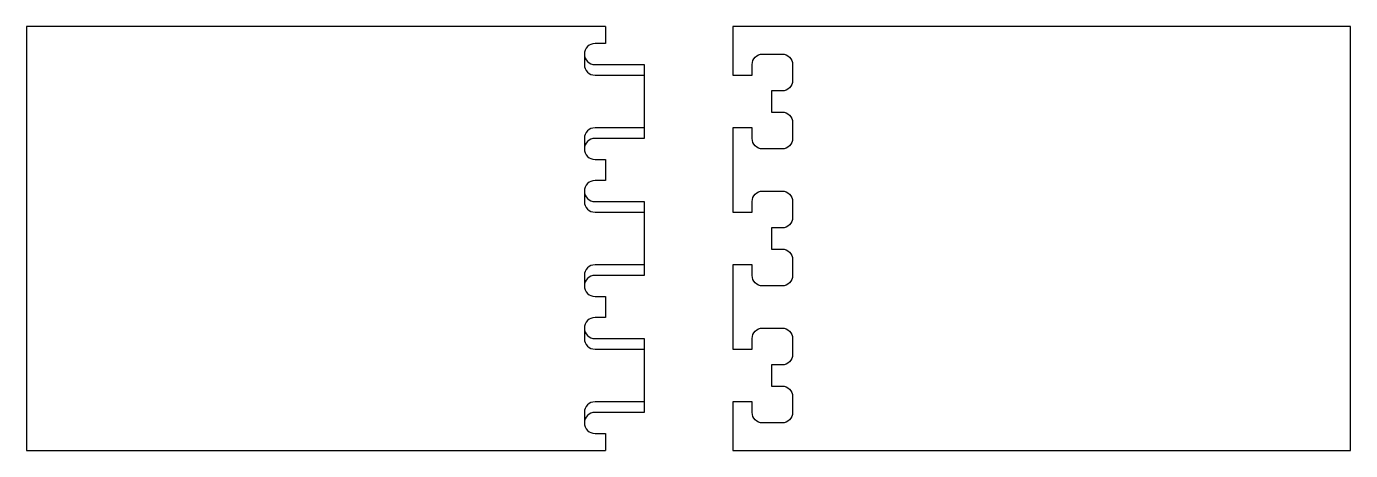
# Model space of a CAD drawing. Extents: x 257 to 771, y 80 to 245.
import ezdxf

# ---------------------------------------------------------------- set-up
doc = ezdxf.new("R2010")
doc.units = 0
doc.layers.add('1', color=7, linetype='CONTINUOUS')

msp = doc.modelspace()

# ---------------------------------------------------------------- linework, layer by layer
at = {"layer": '1', "color": 7, "linetype": 'CONTINUOUS'}
for points in [[(482.01739, 245.20843), (257.0151, 245.20843), (257.0151, 245.20843), (257.0151, 80.20843), (257.0151, 80.20843), (482.01739, 80.20843)], [(531.47537, 80.20843), (771.47537, 80.20843), (771.47537, 80.20843), (771.47537, 245.20843), (771.47537, 245.20843), (531.47537, 245.20843)]]:
    msp.add_lwpolyline(points, dxfattribs=at)
for points in [[(482.01739, 245.20843), (482.01739, 238.55843), (482.01739, 238.55843), (477.91739, 238.55843), (477.917388, 238.558426, 0.414214), (473.817388, 234.458426), (473.817388, 234.458426, 0.414214), (477.917388, 230.358426), (477.91739, 230.35843), (497.0151, 230.35843), (497.0151, 230.35843), (497.0151, 226.25843), (497.0151, 226.25843), (497.0151, 205.75843), (497.0151, 205.75843), (497.0151, 201.65843), (497.0151, 201.65843), (477.91739, 201.65843), (477.917388, 201.658426, 0.414214), (473.817388, 197.558426), (473.817388, 197.558426, 0.414214), (477.917388, 193.458426), (477.91739, 193.45843), (482.01739, 193.45843), (482.01739, 193.45843), (482.01739, 185.25843), (482.01739, 185.25843), (477.91739, 185.25843), (477.917388, 185.258426, 0.414214), (473.817388, 181.158426), (473.817388, 181.158426, 0.414214), (477.917388, 177.058426), (477.91739, 177.05843), (497.0151, 177.05843), (497.0151, 177.05843), (497.0151, 172.95843), (497.0151, 172.95843), (497.0151, 152.45843), (497.0151, 152.45843), (497.0151, 148.35843), (497.0151, 148.35843), (477.91739, 148.35843), (477.917388, 148.358426, 0.414214), (473.817388, 144.258426), (473.817388, 144.258426, 0.414214), (477.917388, 140.158426), (477.91739, 140.15843), (482.01739, 140.15843), (482.01739, 140.15843), (482.01739, 131.95843), (482.01739, 131.95843), (477.91739, 131.95843), (477.917388, 131.958426, 0.414214), (473.817388, 127.858426), (473.817388, 127.858426, 0.414214), (477.917388, 123.758426), (477.91739, 123.75843), (497.0151, 123.75843), (497.0151, 123.75843), (497.0151, 119.65843), (497.0151, 119.65843), (497.0151, 99.15843), (497.0151, 99.15843), (497.0151, 95.05843), (497.0151, 95.05843), (477.91739, 95.05843), (477.917388, 95.058426, 0.414214), (473.817388, 90.958426), (473.817388, 90.958426, 0.414214), (477.917388, 86.858426), (477.91739, 86.85843), (482.01739, 86.85843), (482.01739, 86.85843), (482.01739, 80.20843)], [(482.01739, 245.20843), (482.01739, 238.55843), (482.01739, 238.55843), (477.91739, 238.55843), (477.917388, 238.558426, 0.414214), (473.817388, 234.458426), (473.81739, 234.45843), (473.81739, 230.35843), (473.817388, 230.358426, 0.414214), (477.917388, 226.258426), (477.91739, 226.25843), (497.0151, 226.25843), (497.0151, 226.25843), (497.0151, 205.75843), (497.0151, 205.75843), (477.91739, 205.75843), (477.917388, 205.758426, 0.414214), (473.817388, 201.658426), (473.81739, 201.65843), (473.81739, 197.55843), (473.817388, 197.558426, 0.414214), (477.917388, 193.458426), (477.91739, 193.45843), (482.01739, 193.45843), (482.01739, 193.45843), (482.01739, 185.25843), (482.01739, 185.25843), (477.91739, 185.25843), (477.917388, 185.258426, 0.414214), (473.817388, 181.158426), (473.81739, 181.15843), (473.81739, 177.05843), (473.817388, 177.058426, 0.414214), (477.917388, 172.958426), (477.91739, 172.95843), (497.0151, 172.95843), (497.0151, 172.95843), (497.0151, 152.45843), (497.0151, 152.45843), (477.91739, 152.45843), (477.917388, 152.458426, 0.414214), (473.817388, 148.358426), (473.81739, 148.35843), (473.81739, 144.25843), (473.817388, 144.258426, 0.414214), (477.917388, 140.158426), (477.91739, 140.15843), (482.01739, 140.15843), (482.01739, 140.15843), (482.01739, 131.95843), (482.01739, 131.95843), (477.91739, 131.95843), (477.917388, 131.958426, 0.414214), (473.817388, 127.858426), (473.81739, 127.85843), (473.81739, 123.75843), (473.817388, 123.758426, 0.414214), (477.917388, 119.658426), (477.91739, 119.65843), (497.0151, 119.65843), (497.0151, 119.65843), (497.0151, 99.15843), (497.0151, 99.15843), (477.91739, 99.15843), (477.917388, 99.158426, 0.414214), (473.817388, 95.058426), (473.81739, 95.05843), (473.81739, 90.95843), (473.817388, 90.958426, 0.414214), (477.917388, 86.858426), (477.91739, 86.85843), (482.01739, 86.85843), (482.01739, 86.85843), (482.01739, 80.20843)], [(531.47537, 245.20843), (531.47537, 226.25843), (531.47537, 226.25843), (538.97537, 226.25843), (538.97537, 226.25843), (538.97537, 230.35843), (538.975368, 230.358426, -0.414214), (543.075368, 234.458426), (543.07537, 234.45843), (550.57537, 234.45843), (550.575368, 234.458426, -0.414214), (554.675368, 230.358426), (554.67537, 230.35843), (554.67537, 224.20843), (554.675368, 224.208426, -0.414214), (550.575368, 220.108426), (550.57537, 220.10843), (546.47537, 220.10843), (546.47537, 220.10843), (546.47537, 211.90843), (546.47537, 211.90843), (550.57537, 211.90843), (550.575368, 211.908426, -0.414214), (554.675368, 207.808426), (554.67537, 207.80843), (554.67537, 201.65843), (554.675368, 201.658426, -0.414214), (550.575368, 197.558426), (550.57537, 197.55843), (543.07537, 197.55843), (543.075368, 197.558426, -0.414214), (538.975368, 201.658426), (538.97537, 201.65843), (538.97537, 205.75843), (538.97537, 205.75843), (531.47537, 205.75843), (531.47537, 205.75843), (531.47537, 172.95843), (531.47537, 172.95843), (538.97537, 172.95843), (538.97537, 172.95843), (538.97537, 177.05843), (538.975368, 177.058426, -0.414214), (543.075368, 181.158426), (543.07537, 181.15843), (550.57537, 181.15843), (550.575368, 181.158426, -0.414214), (554.675368, 177.058426), (554.67537, 177.05843), (554.67537, 170.90843), (554.675368, 170.908426, -0.414214), (550.575368, 166.808426), (550.57537, 166.80843), (546.47537, 166.80843), (546.47537, 166.80843), (546.47537, 158.60843), (546.47537, 158.60843), (550.57537, 158.60843), (550.575368, 158.608426, -0.414214), (554.675368, 154.508426), (554.67537, 154.50843), (554.67537, 148.35843), (554.675368, 148.358426, -0.414214), (550.575368, 144.258426), (550.57537, 144.25843), (543.07537, 144.25843), (543.075368, 144.258426, -0.414214), (538.975368, 148.358426), (538.97537, 148.35843), (538.97537, 152.45843), (538.97537, 152.45843), (531.47537, 152.45843), (531.47537, 152.45843), (531.47537, 119.65843), (531.47537, 119.65843), (538.97537, 119.65843), (538.97537, 119.65843), (538.97537, 123.75843), (538.975368, 123.758426, -0.414214), (543.075368, 127.858426), (543.07537, 127.85843), (550.57537, 127.85843), (550.575368, 127.858426, -0.414214), (554.675368, 123.758426), (554.67537, 123.75843), (554.67537, 117.60843), (554.675368, 117.608426, -0.414214), (550.575368, 113.508426), (550.57537, 113.50843), (546.47537, 113.50843), (546.47537, 113.50843), (546.47537, 105.30843), (546.47537, 105.30843), (550.57537, 105.30843), (550.575368, 105.308426, -0.414214), (554.675368, 101.208426), (554.67537, 101.20843), (554.67537, 95.05843), (554.675368, 95.058426, -0.414214), (550.575368, 90.958426), (550.57537, 90.95843), (543.07537, 90.95843), (543.075368, 90.958426, -0.414214), (538.975368, 95.058426), (538.97537, 95.05843), (538.97537, 99.15843), (538.97537, 99.15843), (531.47537, 99.15843), (531.47537, 99.15843), (531.47537, 80.20843)]]:
    msp.add_lwpolyline(points, format="xyb", dxfattribs=at)

doc.saveas('drawing.dxf')
